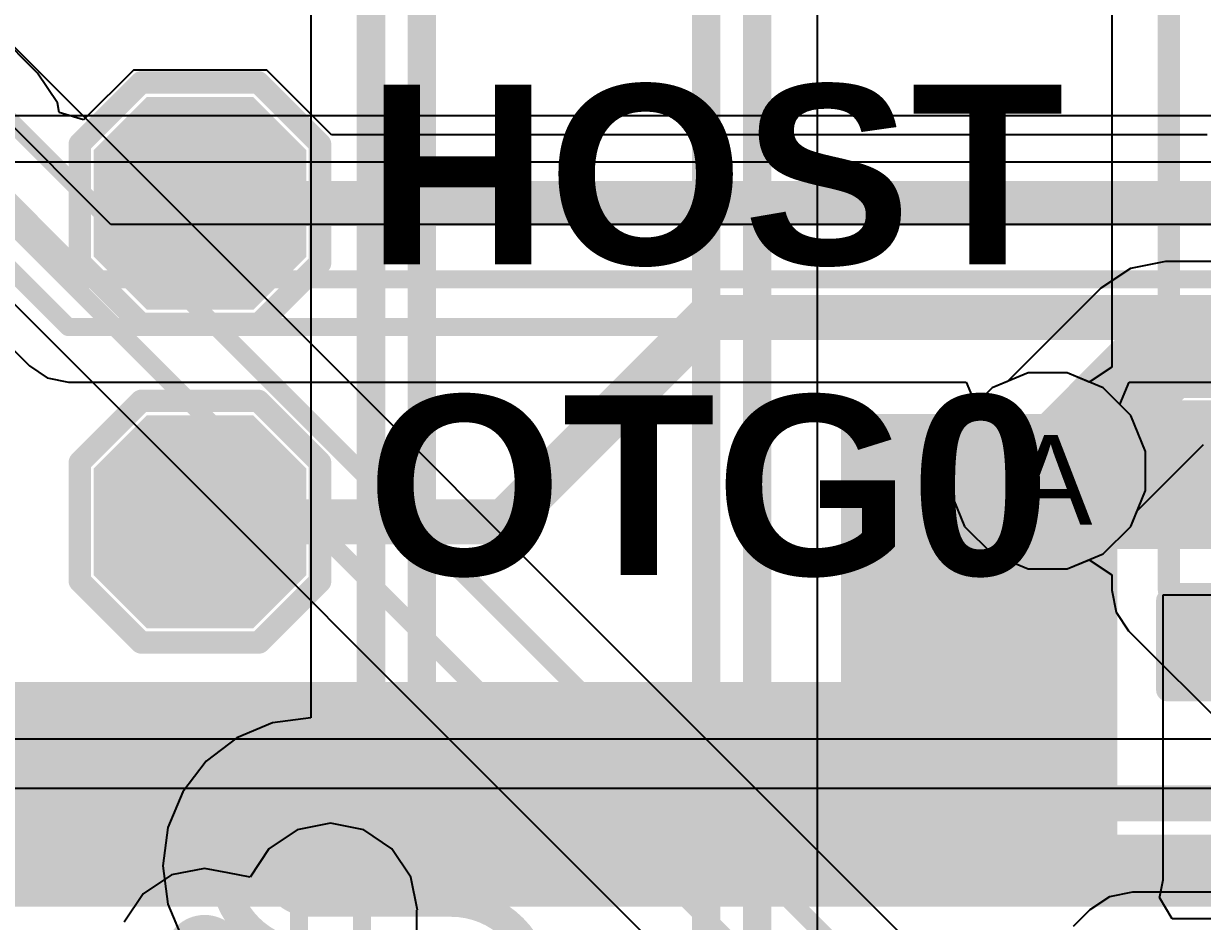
# Model space of a CAD drawing. Header units: inches. Extents: x 0 to 5271, y 0 to 5417.
# Drawn here: x 61.93 to 68.59, y 85.01 to 90.08 of the extents above; entities that cross this region are included whole.
import ezdxf

# ---------------------------------------------------------------- set-up
doc = ezdxf.new("R2010")
doc.units = ezdxf.units.IN
for name, color, linetype in [('Bottom Layer', 5, 'Continuous'), ('Drill Drawing', 1, 'Continuous'), ('L2_GND1', 16, 'Continuous'), ('L3_SIG1', 76, 'Continuous'), ('L4_PWR', 90, 'Continuous'), ('L5_GND2', 156, 'Continuous'), ('L6_SIG2', 130, 'Continuous'), ('L7_GND3', 216, 'Continuous'), ('Top Layer', 1, 'Continuous'), ('Top Overlay', 2, 'Continuous'), ('Top Paste', 8, 'Continuous'), ('Top Solder', 216, 'Continuous'), ('Via Holes', 16, 'Continuous')]:
    doc.layers.add(name, color=color, linetype=linetype)
doc.styles.add('Arial', font='', dxfattribs={"height": 0.2})
doc.styles.add('Arial_Bold', font='', dxfattribs={"height": 0.2})
doc.styles.get('Arial').set_extended_font_data('Arial')
doc.styles.get('Arial_Bold').set_extended_font_data('Arial', bold=True)

# ---------------------------------------------------------------- blocks, each defined once
blk = doc.blocks.new('T____________0_5___205')
at = {"layer": 'Top Layer'}
blk.add_hatch(color=1, dxfattribs=at).paths.add_polyline_path([(0.250022995, 0.49997741), (-0.249977275, 0.49997741), (-0.49997741, 0.249977275), (-0.49997741, -0.250022995), (-0.249977275, -0.50002313), (0.250022995, -0.50002313), (0.50002313, -0.250022995), (0.50002313, 0.249977275)])
at = {"layer": 'Top Paste'}
blk.add_hatch(color=8, dxfattribs=at).paths.add_polyline_path([(0.250022995, 0.49997741), (-0.249977275, 0.49997741), (-0.49997741, 0.249977275), (-0.49997741, -0.250022995), (-0.249977275, -0.50002313), (0.250022995, -0.50002313), (0.50002313, -0.250022995), (0.50002313, 0.249977275)])
at = {"layer": 'Top Solder'}
blk.add_hatch(color=216, dxfattribs=at).paths.add_polyline_path([(0.300822995, 0.60157741), (-0.300777275, 0.60157741), (-0.60157741, 0.300777275), (-0.60157741, -0.300822995), (-0.300777275, -0.60162313), (0.300822995, -0.60162313), (0.60162313, -0.300822995), (0.60162313, 0.300777275)])
at = {"layer": 'Top Overlay'}
for points in [[(-0.33551114, 0.67947794, 0.127, 0.127, 0), (-0.68186554, 0.33317434, 0.127, 0.127, 0)], [(-0.33551114, 0.67947794, 0.127, 0.127, 0), (0.33652206, 0.67947794, 0.127, 0.127, 0)], [(0.33652206, 0.67947794, 0.127, 0.127, 0), (0.68363846, 0.33236154, 0.127, 0.127, 0)], [(-0.68186554, 0.33317434, 0.127, 0.127, 0), (-0.68186554, -0.33413446, 0.127, 0.127, 0)], [(0.68363846, 0.33236154, 0.127, 0.127, 0), (0.68363846, -0.32981646, 0.127, 0.127, 0)], [(0.68363846, -0.32981646, 0.127, 0.127, 0), (0.33489646, -0.6786092599999999, 0.127, 0.127, 0)], [(-0.68186554, -0.33413446, 0.127, 0.127, 0), (-0.33739074, -0.6786092599999999, 0.127, 0.127, 0)], [(-0.33739074, -0.6786092599999999, 0.127, 0.127, 0), (0.33489646, -0.6786092599999999, 0.127, 0.127, 0)]]:
    blk.add_lwpolyline(points, format="xyseb", dxfattribs=at)
for points in [[(-0.36726114, 0.67947794, 0.0635, 0.0635, 1), (-0.30376114, 0.67947794, 0.0635, 0.0635, 1)], [(-0.36726114, 0.67947794, 0.0635, 0.0635, 1), (-0.30376114, 0.67947794, 0.0635, 0.0635, 1)], [(0.30477206, 0.67947794, 0.0635, 0.0635, 1), (0.36827206, 0.67947794, 0.0635, 0.0635, 1)], [(0.30477206, 0.67947794, 0.0635, 0.0635, 1), (0.36827206, 0.67947794, 0.0635, 0.0635, 1)], [(-0.71361554, 0.33317434, 0.0635, 0.0635, 1), (-0.6501155399999999, 0.33317434, 0.0635, 0.0635, 1)], [(-0.71361554, 0.33317434, 0.0635, 0.0635, 1), (-0.6501155399999999, 0.33317434, 0.0635, 0.0635, 1)], [(0.65188846, 0.33236154, 0.0635, 0.0635, 1), (0.71538846, 0.33236154, 0.0635, 0.0635, 1)], [(0.65188846, 0.33236154, 0.0635, 0.0635, 1), (0.71538846, 0.33236154, 0.0635, 0.0635, 1)], [(0.65188846, -0.32981646, 0.0635, 0.0635, 1), (0.71538846, -0.32981646, 0.0635, 0.0635, 1)], [(0.65188846, -0.32981646, 0.0635, 0.0635, 1), (0.71538846, -0.32981646, 0.0635, 0.0635, 1)], [(-0.71361554, -0.33413446, 0.0635, 0.0635, 1), (-0.6501155399999999, -0.33413446, 0.0635, 0.0635, 1)], [(-0.71361554, -0.33413446, 0.0635, 0.0635, 1), (-0.6501155399999999, -0.33413446, 0.0635, 0.0635, 1)], [(-0.36914074, -0.6786092599999999, 0.0635, 0.0635, 1), (-0.30564074, -0.6786092599999999, 0.0635, 0.0635, 1)], [(-0.36914074, -0.6786092599999999, 0.0635, 0.0635, 1), (-0.30564074, -0.6786092599999999, 0.0635, 0.0635, 1)], [(0.30314646, -0.6786092599999999, 0.0635, 0.0635, 1), (0.36664646, -0.6786092599999999, 0.0635, 0.0635, 1)], [(0.30314646, -0.6786092599999999, 0.0635, 0.0635, 1), (0.36664646, -0.6786092599999999, 0.0635, 0.0635, 1)]]:
    blk.add_lwpolyline(points, format="xyseb", close=True, dxfattribs=at)
blk = doc.blocks.new('T____________0_5___206')
at = {"layer": 'Top Layer'}
blk.add_hatch(color=1, dxfattribs=at).paths.add_polyline_path([(0.249982355, 0.49997741), (-0.250017915, 0.49997741), (-0.5000180499999999, 0.249977275), (-0.5000180499999999, -0.250022995), (-0.250017915, -0.50002313), (0.249982355, -0.50002313), (0.4999824899999999, -0.250022995), (0.4999824899999999, 0.249977275)])
at = {"layer": 'Top Paste'}
blk.add_hatch(color=8, dxfattribs=at).paths.add_polyline_path([(0.249982355, 0.49997741), (-0.250017915, 0.49997741), (-0.5000180499999999, 0.249977275), (-0.5000180499999999, -0.250022995), (-0.250017915, -0.50002313), (0.249982355, -0.50002313), (0.4999824899999999, -0.250022995), (0.4999824899999999, 0.249977275)])
at = {"layer": 'Top Solder'}
blk.add_hatch(color=216, dxfattribs=at).paths.add_polyline_path([(0.300782355, 0.60157741), (-0.300817915, 0.60157741), (-0.6016180499999999, 0.300777275), (-0.6016180499999999, -0.300822995), (-0.300817915, -0.60162313), (0.300782355, -0.60162313), (0.60158249, -0.300822995), (0.60158249, 0.300777275)])
at = {"layer": 'Top Overlay'}
for points in [[(-0.33550098, 0.67947794, 0.127, 0.127, 0), (-0.6818553799999999, 0.33317434, 0.127, 0.127, 0)], [(-0.33550098, 0.67947794, 0.127, 0.127, 0), (0.33648142, 0.67947794, 0.127, 0.127, 0)], [(0.33648142, 0.67947794, 0.127, 0.127, 0), (0.6836486199999999, 0.33236154, 0.127, 0.127, 0)], [(-0.6818553799999999, 0.33317434, 0.127, 0.127, 0), (-0.6818553799999999, -0.33413446, 0.127, 0.127, 0)], [(0.6836486199999999, 0.33236154, 0.127, 0.127, 0), (0.6836486199999999, -0.32981646, 0.127, 0.127, 0)], [(0.6836486199999999, -0.32981646, 0.127, 0.127, 0), (0.33485582, -0.6786092599999999, 0.127, 0.127, 0)], [(-0.6818553799999999, -0.33413446, 0.127, 0.127, 0), (-0.33738058, -0.6786092599999999, 0.127, 0.127, 0)], [(-0.33738058, -0.6786092599999999, 0.127, 0.127, 0), (0.33485582, -0.6786092599999999, 0.127, 0.127, 0)]]:
    blk.add_lwpolyline(points, format="xyseb", dxfattribs=at)
for points in [[(-0.3672509799999999, 0.67947794, 0.0635, 0.0635, 1), (-0.3037509799999999, 0.67947794, 0.0635, 0.0635, 1)], [(-0.3672509799999999, 0.67947794, 0.0635, 0.0635, 1), (-0.3037509799999999, 0.67947794, 0.0635, 0.0635, 1)], [(0.30473142, 0.67947794, 0.0635, 0.0635, 1), (0.36823142, 0.67947794, 0.0635, 0.0635, 1)], [(0.30473142, 0.67947794, 0.0635, 0.0635, 1), (0.36823142, 0.67947794, 0.0635, 0.0635, 1)], [(-0.71360538, 0.33317434, 0.0635, 0.0635, 1), (-0.65010538, 0.33317434, 0.0635, 0.0635, 1)], [(-0.71360538, 0.33317434, 0.0635, 0.0635, 1), (-0.65010538, 0.33317434, 0.0635, 0.0635, 1)], [(0.6518986199999999, 0.33236154, 0.0635, 0.0635, 1), (0.71539862, 0.33236154, 0.0635, 0.0635, 1)], [(0.6518986199999999, 0.33236154, 0.0635, 0.0635, 1), (0.71539862, 0.33236154, 0.0635, 0.0635, 1)], [(0.6518986199999999, -0.32981646, 0.0635, 0.0635, 1), (0.71539862, -0.32981646, 0.0635, 0.0635, 1)], [(0.6518986199999999, -0.32981646, 0.0635, 0.0635, 1), (0.71539862, -0.32981646, 0.0635, 0.0635, 1)], [(-0.71360538, -0.33413446, 0.0635, 0.0635, 1), (-0.65010538, -0.33413446, 0.0635, 0.0635, 1)], [(-0.71360538, -0.33413446, 0.0635, 0.0635, 1), (-0.65010538, -0.33413446, 0.0635, 0.0635, 1)], [(-0.36913058, -0.6786092599999999, 0.0635, 0.0635, 1), (-0.30563058, -0.6786092599999999, 0.0635, 0.0635, 1)], [(-0.36913058, -0.6786092599999999, 0.0635, 0.0635, 1), (-0.30563058, -0.6786092599999999, 0.0635, 0.0635, 1)], [(0.30310582, -0.6786092599999999, 0.0635, 0.0635, 1), (0.36660582, -0.6786092599999999, 0.0635, 0.0635, 1)], [(0.30310582, -0.6786092599999999, 0.0635, 0.0635, 1), (0.36660582, -0.6786092599999999, 0.0635, 0.0635, 1)]]:
    blk.add_lwpolyline(points, format="xyseb", close=True, dxfattribs=at)
blk = doc.blocks.new('CAP_0402_332')
at = {"layer": 'Top Layer'}
for points in [[(-0.6985076199999999, -0.31752032), (-0.6985076199999999, 0.31747968), (-0.2413076199999999, 0.31747968), (-0.24130762, -0.31752032)], [(0.2412923799999999, -0.31752032), (0.24129238, 0.31747968), (0.6984923799999999, 0.31747968), (0.6984923799999999, -0.31752032)]]:
    blk.add_hatch(color=1, dxfattribs=at).paths.add_polyline_path(points)
at = {"layer": 'Top Paste'}
for points in [[(-0.6985076199999999, -0.31752032), (-0.6985076199999999, 0.31747968), (-0.2413076199999999, 0.31747968), (-0.24130762, -0.31752032)], [(0.2412923799999999, -0.31752032), (0.24129238, 0.31747968), (0.6984923799999999, 0.31747968), (0.6984923799999999, -0.31752032)]]:
    blk.add_hatch(color=8, dxfattribs=at).paths.add_polyline_path(points)
at = {"layer": 'Top Solder'}
for points in [[(-0.7585075, -0.3775202), (-0.7585075, 0.37747956), (-0.18130774, 0.37747956), (-0.18130774, -0.3775202)], [(0.1812925, -0.3775202), (0.1812925, 0.37747956), (0.7584922599999999, 0.37747956), (0.7584922599999999, -0.3775202)]]:
    blk.add_hatch(color=216, dxfattribs=at).paths.add_polyline_path(points)
at = {"layer": 'Top Overlay'}
for points in [[(-0.78740762, 0.40637968, 0.127, 0.127, 0), (-0.78740762, -0.4064203199999999, 0.127, 0.127, 0)], [(-0.78740762, 0.40637968, 0.127, 0.127, 0), (-0.27940762, 0.40637968, 0.127, 0.127, 0)], [(0.27939238, 0.40637968, 0.127, 0.127, 0), (0.78739238, 0.40637968, 0.127, 0.127, 0)], [(0.78739238, 0.40637968, 0.127, 0.127, 0), (0.78739238, -0.4064203199999999, 0.127, 0.127, 0)], [(-0.78740762, -0.4064203199999999, 0.127, 0.127, 0), (-0.27940762, -0.4064203199999999, 0.127, 0.127, 0)], [(0.27939238, -0.4064203199999999, 0.127, 0.127, 0), (0.78739238, -0.4064203199999999, 0.127, 0.127, 0)]]:
    blk.add_lwpolyline(points, format="xyseb", dxfattribs=at)
for points in [[(-0.81915762, 0.40637968, 0.0635, 0.0635, 1), (-0.7556576199999999, 0.40637968, 0.0635, 0.0635, 1)], [(-0.81915762, 0.40637968, 0.0635, 0.0635, 1), (-0.7556576199999999, 0.40637968, 0.0635, 0.0635, 1)], [(-0.31115762, 0.40637968, 0.0635, 0.0635, 1), (-0.24765762, 0.40637968, 0.0635, 0.0635, 1)], [(0.24764238, 0.40637968, 0.0635, 0.0635, 1), (0.31114238, 0.40637968, 0.0635, 0.0635, 1)], [(0.75564238, 0.40637968, 0.0635, 0.0635, 1), (0.81914238, 0.40637968, 0.0635, 0.0635, 1)], [(0.75564238, 0.40637968, 0.0635, 0.0635, 1), (0.81914238, 0.40637968, 0.0635, 0.0635, 1)], [(-0.81915762, -0.4064203199999999, 0.0635, 0.0635, 1), (-0.7556576199999999, -0.4064203199999999, 0.0635, 0.0635, 1)], [(-0.81915762, -0.4064203199999999, 0.0635, 0.0635, 1), (-0.7556576199999999, -0.4064203199999999, 0.0635, 0.0635, 1)], [(-0.31115762, -0.4064203199999999, 0.0635, 0.0635, 1), (-0.24765762, -0.4064203199999999, 0.0635, 0.0635, 1)], [(0.24764238, -0.4064203199999999, 0.0635, 0.0635, 1), (0.31114238, -0.4064203199999999, 0.0635, 0.0635, 1)], [(0.75564238, -0.4064203199999999, 0.0635, 0.0635, 1), (0.81914238, -0.4064203199999999, 0.0635, 0.0635, 1)], [(0.75564238, -0.4064203199999999, 0.0635, 0.0635, 1), (0.81914238, -0.4064203199999999, 0.0635, 0.0635, 1)]]:
    blk.add_lwpolyline(points, format="xyseb", close=True, dxfattribs=at)

msp = doc.modelspace()

# ---------------------------------------------------------------- hatches: boundary and pattern name
at = {"layer": 'Bottom Layer'}
h = msp.add_hatch(color=5, dxfattribs=at)
edge = h.paths.add_edge_path()
edge.add_arc((67.7164, 87.5538), 0.2999994, 0, 360)
at = {"layer": 'L2_GND1'}
h = msp.add_hatch(color=16, dxfattribs=at)
edge = h.paths.add_edge_path()
edge.add_arc((67.7164, 87.5538), 0.2999994, 0, 360)
at = {"layer": 'L3_SIG1'}
h = msp.add_hatch(color=76, dxfattribs=at)
edge = h.paths.add_edge_path()
edge.add_arc((67.7164, 87.5538), 0.2999994, 0, 360)
at = {"layer": 'L4_PWR'}
h = msp.add_hatch(color=90, dxfattribs=at)
edge = h.paths.add_edge_path()
edge.add_arc((67.7164, 87.5538), 0.2999994, 0, 360)
at = {"layer": 'L5_GND2'}
h = msp.add_hatch(color=156, dxfattribs=at)
edge = h.paths.add_edge_path()
edge.add_arc((67.7164, 87.5538), 0.2999994, 0, 360)
at = {"layer": 'L6_SIG2'}
h = msp.add_hatch(color=130, dxfattribs=at)
edge = h.paths.add_edge_path()
edge.add_arc((67.7164, 87.5538), 0.2999994, 0, 360)
at = {"layer": 'L7_GND3'}
h = msp.add_hatch(color=216, dxfattribs=at)
edge = h.paths.add_edge_path()
edge.add_arc((67.7164, 87.5538), 0.2999994, 0, 360)
at = {"layer": 'Top Layer'}
for points in [[(66.548, 85.24239999999999), (68.1094904, 85.24239999999999), (68.1094904, 87.87435307999999), (66.548, 87.87435307999999)], [(70.81362012, 87.87435307999999), (66.548, 87.87435307999999), (66.548, 87.11235307999999), (70.81362012, 87.11235307999999)], [(61.38458893999999, 85.24239999999999), (67.93062105999999, 85.24239999999999), (67.93062105999999, 86.36), (61.38458893999999, 86.36)]]:
    msp.add_hatch(color=1, dxfattribs=at).paths.add_polyline_path(points)
h = msp.add_hatch(color=1, dxfattribs=at)
edge = h.paths.add_edge_path()
edge.add_arc((67.7164, 87.5538), 0.2999994, 0, 360)
at = {"layer": 'Via Holes'}
h = msp.add_hatch(color=7, dxfattribs=at)
edge = h.paths.add_edge_path()
edge.add_arc((67.7164, 87.5538), 0.1499997, 0, 360)

# ---------------------------------------------------------------- linework, layer by layer
at = {"layer": 'Bottom Layer'}
for p, q in [((63.54935474, 97.15076581999999), (63.54935474, 87.3492919)), ((66.41471858, 83.69833653999999), (66.41471858, 95.3310006)), ((67.6062021, 88.10779939999999), (67.40258553999999, 88.02345869999999)), ((67.8265979, 88.10779939999999), (67.6062021, 88.10779939999999)), ((68.03021446, 88.02345869999999), (67.8265979, 88.10779939999999)), ((67.40258553999999, 88.02345869999999), (67.2467413, 87.86761446)), ((68.18605869999999, 87.86761446), (68.03021446, 88.02345869999999)), ((67.2467413, 87.86761446), (67.1624006, 87.6639979)), ((68.27039939999999, 87.6639979), (68.18605869999999, 87.86761446)), ((67.1624006, 87.6639979), (67.1624006, 87.44360209999999)), ((68.27039939999999, 87.44360209999999), (68.27039939999999, 87.6639979)), ((67.1624006, 87.44360209999999), (67.2467413, 87.23998553999999)), ((68.18605869999999, 87.23998553999999), (68.27039939999999, 87.44360209999999)), ((63.54935474, 87.3492919), (63.54935728, 87.3492792)), ((63.54935728, 87.3492792), (63.54935728, 86.15713274)), ((67.2467413, 87.23998553999999), (67.40258553999999, 87.0841413)), ((68.03021446, 87.0841413), (68.18605869999999, 87.23998553999999)), ((67.40258553999999, 87.0841413), (67.6062021, 86.9998006)), ((67.8265979, 86.9998006), (68.03021446, 87.0841413)), ((67.6062021, 86.9998006), (67.8265979, 86.9998006)), ((63.33379255999999, 86.12875078), (63.13199464, 86.04516446)), ((63.54935728, 86.15713274), (63.33379255999999, 86.12875078)), ((63.13199464, 86.04516446), (62.95870567999999, 85.91219545999999)), ((62.95870567999999, 85.91219545999999), (62.82573667999999, 85.7389065)), ((62.82573667999999, 85.7389065), (62.74215036, 85.53710858)), ((62.74215036, 85.53710858), (62.71363377999999, 85.3205558)), ((62.71363377999999, 85.3205558), (62.71363377999999, 85.32055326)), ((62.71363377999999, 85.32055326), (62.71363377999999, 85.3205431)), ((62.71363377999999, 85.3205431), (62.71363632, 85.3205431)), ((62.71363632, 85.3205431), (62.74215036, 85.10399032)), ((68.06555602, 85.14653278), (67.95494664, 85.07262639999999)), ((68.1960282, 85.1724865), (68.06555602, 85.14653278)), ((68.1960409, 85.17248396), (68.1960282, 85.1724865)), ((68.94764722, 85.17248396), (68.1960409, 85.17248396)), ((62.74215036, 85.10399032), (62.82573667999999, 84.90219239999999)), ((67.95494156, 85.07261878), (67.85958233999999, 84.97726209999999)), ((67.95494664, 85.07262639999999), (67.95494156, 85.07261878))]:
    msp.add_line(p, q, dxfattribs=at)
for points in [[(63.89029385999999, 87.3492919, 0.16077946, 0.16077946, 0), (63.89029385999999, 97.15077851999999, 0.16077946, 0.16077946, 0)], [(64.17807332, 87.3492919, 0.16077946, 0.16077946, 0), (64.17807332, 97.03157886, 0.16077946, 0.16077946, 0)], [(65.78599999999999, 81.85398665999999, 0.16077946, 0.16077946, 0), (65.78599999999999, 95.57120585999999, 0.16077946, 0.16077946, 0)], [(66.07377946, 81.734787, 0.16077946, 0.16077946, 0), (66.07377946, 95.57120585999999, 0.16077946, 0.16077946, 0)], [(63.89029385999999, 87.3492919, 0.16077946, 0.16077946, 0), (63.8902964, 87.3492919, 0.16077946, 0.16077946, 0)], [(63.8902964, 86.02310456000001, 0.16077946, 0.16077946, 0), (63.8902964, 87.3492919, 0.16077946, 0.16077946, 0)], [(64.17807332, 86.02310456000001, 0.16077946, 0.16077946, 0), (64.17807332, 87.3492919, 0.16077946, 0.16077946, 0)], [(64.17807332, 86.02310456000001, 0.16077946, 0.16077946, -0.4142135623730951), (63.68290794, 85.52793918, 0.16077946, 0.16077946, 0)], [(63.8902964, 86.02310456000001, 0.16077946, 0.16077946, -0.4142135623730951), (63.68290794, 85.8157161, 0.16077946, 0.16077946, 0)], [(63.05518503999999, 85.32055072, 0.16077946, 0.16077946, -0.4142135623730951), (63.55035041999999, 85.8157161, 0.16077946, 0.16077946, 0)], [(63.55035041999999, 85.8157161, 0.16077946, 0.16077946, 0), (63.68290794, 85.8157161, 0.16077946, 0.16077946, 0)], [(63.34296196, 85.32055072, 0.16077946, 0.16077946, -0.4142135623730951), (63.55035041999999, 85.52793918, 0.16077946, 0.16077946, 0)], [(63.55035041999999, 85.52793918, 0.16077946, 0.16077946, 0), (63.68290794, 85.52793918, 0.16077946, 0.16077946, 0)], [(63.05518503999999, 85.32054818, 0.16077946, 0.16077946, 0), (63.05518503999999, 85.32055072, 0.16077946, 0.16077946, 0)], [(63.55035041999999, 84.8253828, 0.16077946, 0.16077946, -0.4142135623730951), (63.05518503999999, 85.32054818, 0.16077946, 0.16077946, 0)], [(63.34296196, 85.32054818, 0.16077946, 0.16077946, 0), (63.34296196, 85.32055072, 0.16077946, 0.16077946, 0)], [(63.55035041999999, 85.11315972, 0.16077946, 0.16077946, -0.4142135623730951), (63.34296196, 85.32054818, 0.16077946, 0.16077946, 0)], [(63.55035041999999, 85.11315972, 0.16077946, 0.16077946, 0), (64.3443976, 85.11315972, 0.16077946, 0.16077946, 0)], [(64.3443976, 85.11315972, 0.16077946, 0.16077946, -0.4142135623730951), (64.83956298, 84.61799434, 0.16077946, 0.16077946, 0)]]:
    msp.add_lwpolyline(points, format="xyseb", dxfattribs=at)
for points in [[(63.85009836, 87.3492919, 0.08038846, 0.08038846, 1), (63.93048936, 87.3492919, 0.08038846, 0.08038846, 1)], [(63.85009836, 87.3492919, 0.08038846, 0.08038846, 1), (63.93048936, 87.3492919, 0.08038846, 0.08038846, 1)], [(63.8501009, 87.3492919, 0.08038846, 0.08038846, 1), (63.93049189999999, 87.3492919, 0.08038846, 0.08038846, 1)], [(63.8501009, 87.3492919, 0.08038846, 0.08038846, 1), (63.93049189999999, 87.3492919, 0.08038846, 0.08038846, 1)], [(64.13787782, 87.3492919, 0.08038846, 0.08038846, 1), (64.21826882, 87.3492919, 0.08038846, 0.08038846, 1)], [(64.13787782, 87.3492919, 0.08038846, 0.08038846, 1), (64.21826882, 87.3492919, 0.08038846, 0.08038846, 1)], [(63.8501009, 86.02310456000001, 0.08038846, 0.08038846, 1), (63.93049189999999, 86.02310456000001, 0.08038846, 0.08038846, 1)], [(63.8501009, 86.02310456000001, 0.08038846, 0.08038846, 1), (63.93049189999999, 86.02310456000001, 0.08038846, 0.08038846, 1)], [(64.13787782, 86.02310456000001, 0.08038846, 0.08038846, 1), (64.21826882, 86.02310456000001, 0.08038846, 0.08038846, 1)], [(64.13787782, 86.02310456000001, 0.08038846, 0.08038846, 1), (64.21826882, 86.02310456000001, 0.08038846, 0.08038846, 1)], [(63.51015491999999, 85.8157161, 0.08038846, 0.08038846, 1), (63.59054592, 85.8157161, 0.08038846, 0.08038846, 1)], [(63.51015491999999, 85.8157161, 0.08038846, 0.08038846, 1), (63.59054592, 85.8157161, 0.08038846, 0.08038846, 1)], [(63.64271244, 85.8157161, 0.08038846, 0.08038846, 1), (63.72310344, 85.8157161, 0.08038846, 0.08038846, 1)], [(63.64271244, 85.8157161, 0.08038846, 0.08038846, 1), (63.72310344, 85.8157161, 0.08038846, 0.08038846, 1)], [(63.51015491999999, 85.52793918, 0.08038846, 0.08038846, 1), (63.59054592, 85.52793918, 0.08038846, 0.08038846, 1)], [(63.51015491999999, 85.52793918, 0.08038846, 0.08038846, 1), (63.59054592, 85.52793918, 0.08038846, 0.08038846, 1)], [(63.64271244, 85.52793918, 0.08038846, 0.08038846, 1), (63.72310344, 85.52793918, 0.08038846, 0.08038846, 1)], [(63.64271244, 85.52793918, 0.08038846, 0.08038846, 1), (63.72310344, 85.52793918, 0.08038846, 0.08038846, 1)], [(63.01498954, 85.32055072, 0.08038846, 0.08038846, 1), (63.09538053999999, 85.32055072, 0.08038846, 0.08038846, 1)], [(63.01498954, 85.32055072, 0.08038846, 0.08038846, 1), (63.09538053999999, 85.32055072, 0.08038846, 0.08038846, 1)], [(63.01498954, 85.32054818, 0.08038846, 0.08038846, 1), (63.09538053999999, 85.32054818, 0.08038846, 0.08038846, 1)], [(63.01498954, 85.32054818, 0.08038846, 0.08038846, 1), (63.09538053999999, 85.32054818, 0.08038846, 0.08038846, 1)], [(63.30276646, 85.32055072, 0.08038846, 0.08038846, 1), (63.38315745999999, 85.32055072, 0.08038846, 0.08038846, 1)], [(63.30276646, 85.32055072, 0.08038846, 0.08038846, 1), (63.38315745999999, 85.32055072, 0.08038846, 0.08038846, 1)], [(63.30276646, 85.32054818, 0.08038846, 0.08038846, 1), (63.38315745999999, 85.32054818, 0.08038846, 0.08038846, 1)], [(63.30276646, 85.32054818, 0.08038846, 0.08038846, 1), (63.38315745999999, 85.32054818, 0.08038846, 0.08038846, 1)], [(63.51015491999999, 85.11315972, 0.08038846, 0.08038846, 1), (63.59054592, 85.11315972, 0.08038846, 0.08038846, 1)], [(63.51015491999999, 85.11315972, 0.08038846, 0.08038846, 1), (63.59054592, 85.11315972, 0.08038846, 0.08038846, 1)], [(64.3042021, 85.11315972, 0.08038846, 0.08038846, 1), (64.38459309999999, 85.11315972, 0.08038846, 0.08038846, 1)], [(64.3042021, 85.11315972, 0.08038846, 0.08038846, 1), (64.38459309999999, 85.11315972, 0.08038846, 0.08038846, 1)]]:
    msp.add_lwpolyline(points, format="xyseb", close=True, dxfattribs=at)
at = {"layer": 'L2_GND1'}
for p, q in [((71.01664994, 89.56039999999999), (59.97247339999999, 89.56039999999999)), ((59.97247339999999, 89.30142414), (70.98865151999999, 89.30142414)), ((67.6062021, 88.10779939999999), (67.40258553999999, 88.02345869999999)), ((67.8265979, 88.10779939999999), (67.6062021, 88.10779939999999)), ((68.03021446, 88.02345869999999), (67.8265979, 88.10779939999999)), ((67.40258553999999, 88.02345869999999), (67.2467413, 87.86761446)), ((68.18605869999999, 87.86761446), (68.03021446, 88.02345869999999)), ((67.2467413, 87.86761446), (67.1624006, 87.6639979)), ((68.27039939999999, 87.6639979), (68.18605869999999, 87.86761446)), ((67.1624006, 87.6639979), (67.1624006, 87.44360209999999)), ((68.27039939999999, 87.44360209999999), (68.27039939999999, 87.6639979)), ((67.1624006, 87.44360209999999), (67.2467413, 87.23998553999999)), ((68.18605869999999, 87.23998553999999), (68.27039939999999, 87.44360209999999)), ((67.2467413, 87.23998553999999), (67.40258553999999, 87.0841413)), ((68.03021446, 87.0841413), (68.18605869999999, 87.23998553999999)), ((67.40258553999999, 87.0841413), (67.6062021, 86.9998006)), ((67.8265979, 86.9998006), (68.03021446, 87.0841413)), ((67.6062021, 86.9998006), (67.8265979, 86.9998006)), ((94.88845894, 86.03676722), (58.46738116, 86.03676722))]:
    msp.add_line(p, q, dxfattribs=at)
for points in [[(56.93530396, 85.6742, 0.2032, 0.2032, 0), (116.97184632, 85.6742, 0.2032, 0.2032, 0)], [(52.63064658, 85.1916, 0.2032, 0.2032, 0), (109.9903439, 85.1916, 0.2032, 0.2032, 0)]]:
    msp.add_lwpolyline(points, format="xyseb", dxfattribs=at)
at = {"layer": 'L3_SIG1'}
for p, q in [((68.07889864, 91.86185844), (68.07889864, 88.14071018)), ((68.07889864, 88.14071018), (67.9518961, 88.05589958)), ((67.6062021, 88.10779939999999), (67.40258553999999, 88.02345869999999)), ((67.8265979, 88.10779939999999), (67.6062021, 88.10779939999999)), ((67.9518961, 88.05589958), (67.8265979, 88.10779939999999)), ((67.40258553999999, 88.02345869999999), (67.2467413, 87.86761446)), ((67.2467413, 87.86761446), (67.1624006, 87.6639979)), ((67.1624006, 87.6639979), (67.1624006, 87.44360209999999)), ((67.1624006, 87.44360209999999), (67.2467413, 87.23998553999999)), ((67.2467413, 87.23998553999999), (67.40258553999999, 87.0841413)), ((67.40258553999999, 87.0841413), (67.6062021, 86.9998006)), ((67.8265979, 86.9998006), (67.9518961, 87.05170041999999)), ((67.9518961, 87.05170041999999), (68.07889864, 86.96688981999999)), ((67.6062021, 86.9998006), (67.8265979, 86.9998006)), ((68.07889864, 86.96688981999999), (68.07889864, 86.87848512)), ((68.07889864, 86.87848512), (68.10348330000001, 86.75488363999999)), ((68.10348330000001, 86.75488363999999), (68.1734984, 86.65009848)), ((68.1734984, 86.65009848), (70.12305508, 84.7005418))]:
    msp.add_line(p, q, dxfattribs=at)
for points in [[(68.40188504, 86.87848512, 0.1255649, 0.1255649, 0), (68.40188504, 91.92561244, 0.1255649, 0.1255649, 0)], [(68.40188504, 86.87848512, 0.1255649, 0.1255649, 0), (70.44604148, 84.83432868, 0.1255649, 0.1255649, 0)]]:
    msp.add_lwpolyline(points, format="xyseb", dxfattribs=at)
msp.add_lwpolyline([(68.37049318, 86.87848512, 0.06278117999999999, 0.06278117999999999, 1), (68.4332769, 86.87848512, 0.06278117999999999, 0.06278117999999999, 1)], format="xyseb", close=True, dxfattribs=at)
msp.add_lwpolyline([(68.37049318, 86.87848512, 0.06278117999999999, 0.06278117999999999, 1), (68.4332769, 86.87848512, 0.06278117999999999, 0.06278117999999999, 1)], format="xyseb", close=True, dxfattribs=at)
at = {"layer": 'L4_PWR'}
for p, q in [((67.6062021, 88.10779939999999), (67.40258553999999, 88.02345869999999)), ((67.8265979, 88.10779939999999), (67.6062021, 88.10779939999999)), ((68.03021446, 88.02345869999999), (67.8265979, 88.10779939999999)), ((67.40258553999999, 88.02345869999999), (67.2467413, 87.86761446)), ((68.18605869999999, 87.86761446), (68.03021446, 88.02345869999999)), ((67.2467413, 87.86761446), (67.1624006, 87.6639979)), ((68.27039939999999, 87.6639979), (68.18605869999999, 87.86761446)), ((67.1624006, 87.6639979), (67.1624006, 87.44360209999999)), ((68.27039939999999, 87.44360209999999), (68.27039939999999, 87.6639979)), ((67.1624006, 87.44360209999999), (67.2467413, 87.23998553999999)), ((68.18605869999999, 87.23998553999999), (68.27039939999999, 87.44360209999999)), ((67.2467413, 87.23998553999999), (67.40258553999999, 87.0841413)), ((68.03021446, 87.0841413), (68.18605869999999, 87.23998553999999)), ((67.40258553999999, 87.0841413), (67.6062021, 86.9998006)), ((67.8265979, 86.9998006), (68.03021446, 87.0841413)), ((67.6062021, 86.9998006), (67.8265979, 86.9998006))]:
    msp.add_line(p, q, dxfattribs=at)
at = {"layer": 'L5_GND2'}
for p, q in [((60.18426368, 89.92204011999999), (61.9594519, 88.1468519)), ((62.4194459, 88.94661153999999), (61.58709806, 89.77895937999999)), ((71.02923564, 88.94661153999999), (62.4194459, 88.94661153999999)), ((61.9594519, 88.1468519), (62.06027211999999, 88.07948348)), ((62.06027211999999, 88.07948348), (62.17919999999999, 88.05582845999999)), ((62.17919999999999, 88.05582845999999), (67.25534936, 88.05582845999999)), ((67.25534936, 88.05582845999999), (67.3079553, 87.92882845999999)), ((68.1248447, 87.92882845999999), (68.17745063999999, 88.05582845999999)), ((68.17745063999999, 88.05582845999999), (74.30973708, 88.05582845999999)), ((67.3079553, 87.92882845999999), (67.2467413, 87.86761446)), ((68.18605869999999, 87.86761446), (68.1248447, 87.92882845999999)), ((67.2467413, 87.86761446), (67.1624006, 87.6639979)), ((68.27039939999999, 87.6639979), (68.18605869999999, 87.86761446)), ((67.1624006, 87.6639979), (67.1624006, 87.44360209999999)), ((68.27039939999999, 87.44360209999999), (68.27039939999999, 87.6639979)), ((67.1624006, 87.44360209999999), (67.2467413, 87.23998553999999)), ((68.18605869999999, 87.23998553999999), (68.27039939999999, 87.44360209999999)), ((67.2467413, 87.23998553999999), (67.40258553999999, 87.0841413)), ((68.03021446, 87.0841413), (68.18605869999999, 87.23998553999999)), ((67.40258553999999, 87.0841413), (67.6062021, 86.9998006)), ((67.8265979, 86.9998006), (68.03021446, 87.0841413)), ((67.6062021, 86.9998006), (67.8265979, 86.9998006)), ((63.47276865999999, 85.52404536), (63.31313474, 85.4173806)), ((63.66106901999999, 85.5615002), (63.47276865999999, 85.52404536)), ((63.84936937999999, 85.52404536), (63.66106901999999, 85.5615002)), ((64.0090033, 85.4173806), (63.84936937999999, 85.52404536)), ((63.31313474, 85.4173806), (63.20646997999999, 85.25774922)), ((64.11566805999999, 85.25774668), (64.0090033, 85.4173806)), ((62.76156865999999, 85.26935447999999), (62.60193474, 85.16268971999999)), ((62.94986901999999, 85.30680931999999), (62.76156865999999, 85.26935447999999)), ((63.08152992, 85.28061937999999), (62.94986901999999, 85.30680931999999)), ((63.20646997999999, 85.25774922), (63.08152992, 85.28061937999999)), ((64.1531229, 85.06944632), (64.11566805999999, 85.25774668)), ((62.60193474, 85.16268971999999), (62.49526998, 85.0030558)), ((64.14964056, 84.92067598), (64.14964056, 85.06944632)), ((64.14964056, 85.06944632), (64.1531229, 85.06944632))]:
    msp.add_line(p, q, dxfattribs=at)
for points in [[(58.35398032, 92.19181968, 0.1016, 0.1016, 0), (62.17919999999999, 88.36659999999999, 0.1016, 0.1016, 0)], [(61.48059586, 89.44596537999999, 0.1016, 0.1016, 0), (62.29072124, 88.63583999999999, 0.1016, 0.1016, 0)], [(62.29072124, 88.63583999999999, 0.1016, 0.1016, 0), (73.5477066, 88.63583999999999, 0.1016, 0.1016, 0)], [(62.17919999999999, 88.36659999999999, 0.1016, 0.1016, 0), (73.5477066, 88.36659999999999, 0.1016, 0.1016, 0)], [(63.48326902, 85.06944632, 0.1016, 0.1016, -0.9999999999999999), (63.83886902, 85.06944632, 0.1016, 0.1016, 0)], [(63.48326902, 84.78770444, 0.1016, 0.1016, 0), (63.48326902, 85.06944632, 0.1016, 0.1016, 0)], [(63.83886902, 84.78770444, 0.1016, 0.1016, 0), (63.83886902, 85.06944632, 0.1016, 0.1016, 0)], [(62.77206902, 84.81475544, 0.1016, 0.1016, -0.9999999999999999), (63.12766902, 84.81475544, 0.1016, 0.1016, 0)]]:
    msp.add_lwpolyline(points, format="xyseb", dxfattribs=at)
for points in [[(62.26532123999999, 88.63583999999999, 0.0508, 0.0508, 1), (62.31612124, 88.63583999999999, 0.0508, 0.0508, 1)], [(62.26532123999999, 88.63583999999999, 0.0508, 0.0508, 1), (62.31612124, 88.63583999999999, 0.0508, 0.0508, 1)], [(62.1538, 88.36659999999999, 0.0508, 0.0508, 1), (62.20459999999999, 88.36659999999999, 0.0508, 0.0508, 1)], [(62.1538, 88.36659999999999, 0.0508, 0.0508, 1), (62.20459999999999, 88.36659999999999, 0.0508, 0.0508, 1)], [(63.45786902, 85.06944632, 0.0508, 0.0508, 1), (63.50866902, 85.06944632, 0.0508, 0.0508, 1)], [(63.45786902, 85.06944632, 0.0508, 0.0508, 1), (63.50866902, 85.06944632, 0.0508, 0.0508, 1)], [(63.81346902, 85.06944632, 0.0508, 0.0508, 1), (63.86426901999999, 85.06944632, 0.0508, 0.0508, 1)], [(63.81346902, 85.06944632, 0.0508, 0.0508, 1), (63.86426901999999, 85.06944632, 0.0508, 0.0508, 1)]]:
    msp.add_lwpolyline(points, format="xyseb", close=True, dxfattribs=at)
at = {"layer": 'L6_SIG2'}
for p, q in [((68.38247944, 88.73783116), (68.18426799999999, 88.69840528)), ((71.31973289999999, 88.73783116), (68.38247944, 88.73783116)), ((68.18426799999999, 88.69840528), (68.01623176, 88.58612712)), ((68.01623176, 88.58612712), (67.48961102, 88.05950637999999)), ((67.48961102, 88.05950637999999), (67.40258553999999, 88.02345869999999)), ((67.40258553999999, 88.02345869999999), (67.2467413, 87.86761446)), ((67.2467413, 87.86761446), (67.1624006, 87.6639979)), ((67.1624006, 87.6639979), (67.1624006, 87.44360209999999)), ((68.22210637999999, 87.32701101999999), (68.59702307999999, 87.70192771999999)), ((67.1624006, 87.44360209999999), (67.2467413, 87.23998553999999)), ((68.18605869999999, 87.23998553999999), (68.22210637999999, 87.32701101999999)), ((67.2467413, 87.23998553999999), (67.40258553999999, 87.0841413)), ((68.03021446, 87.0841413), (68.18605869999999, 87.23998553999999)), ((67.40258553999999, 87.0841413), (67.6062021, 86.9998006)), ((67.8265979, 86.9998006), (68.03021446, 87.0841413)), ((67.6062021, 86.9998006), (67.8265979, 86.9998006)), ((95.25503173999999, 85.75736721999999), (60.8287455, 85.75736721999999))]:
    msp.add_line(p, q, dxfattribs=at)
for points in [[(67.7164, 87.5538, 0.508, 0.508, 0), (68.38247944, 88.21987943999999, 0.508, 0.508, 0)], [(68.38247944, 88.21987943999999, 0.508, 0.508, 0), (78.92629122, 88.21987943999999, 0.508, 0.508, 0)], [(61.11720568, 85.3948, 0.2032, 0.2032, 0), (119.8372, 85.3948, 0.2032, 0.2032, 0)]]:
    msp.add_lwpolyline(points, format="xyseb", dxfattribs=at)
for points in [[(68.25547943999999, 88.21987943999999, 0.254, 0.254, 1), (68.50947943999999, 88.21987943999999, 0.254, 0.254, 1)], [(68.25547943999999, 88.21987943999999, 0.254, 0.254, 1), (68.50947943999999, 88.21987943999999, 0.254, 0.254, 1)], [(67.5894, 87.5538, 0.254, 0.254, 1), (67.84339999999999, 87.5538, 0.254, 0.254, 1)]]:
    msp.add_lwpolyline(points, format="xyseb", close=True, dxfattribs=at)
at = {"layer": 'L7_GND3'}
for p, q in [((70.4996177, 81.32388103999999), (56.38705004, 95.4364487)), ((60.19272696, 90.17704341999999), (67.83423821999999, 82.53553216)), ((67.6062021, 88.10779939999999), (67.40258553999999, 88.02345869999999)), ((67.8265979, 88.10779939999999), (67.6062021, 88.10779939999999)), ((68.03021446, 88.02345869999999), (67.8265979, 88.10779939999999)), ((67.40258553999999, 88.02345869999999), (67.2467413, 87.86761446)), ((68.18605869999999, 87.86761446), (68.03021446, 88.02345869999999)), ((67.2467413, 87.86761446), (67.1624006, 87.6639979)), ((68.27039939999999, 87.6639979), (68.18605869999999, 87.86761446)), ((67.1624006, 87.6639979), (67.1624006, 87.44360209999999)), ((68.27039939999999, 87.44360209999999), (68.27039939999999, 87.6639979)), ((67.1624006, 87.44360209999999), (67.2467413, 87.23998553999999)), ((68.18605869999999, 87.23998553999999), (68.27039939999999, 87.44360209999999)), ((67.2467413, 87.23998553999999), (67.40258553999999, 87.0841413)), ((68.03021446, 87.0841413), (68.18605869999999, 87.23998553999999)), ((67.40258553999999, 87.0841413), (67.6062021, 86.9998006)), ((67.8265979, 86.9998006), (68.03021446, 87.0841413)), ((67.6062021, 86.9998006), (67.8265979, 86.9998006))]:
    msp.add_line(p, q, dxfattribs=at)
for points in [[(56.16730194, 95.2167006, 0.1016, 0.1016, 0), (70.2798696, 81.10413293999999, 0.1016, 0.1016, 0)], [(55.99896597999999, 94.8103006, 0.1016, 0.1016, 0), (69.99250162, 80.81676496, 0.1016, 0.1016, 0)]]:
    msp.add_lwpolyline(points, format="xyseb", dxfattribs=at)
at = {"layer": 'Top Layer'}
for p, q in [((62.004829, 89.80174572), (61.77818987999999, 90.02838738)), ((62.00483662, 89.80174063999999), (62.004829, 89.80174572)), ((62.11711477999999, 89.63370694), (62.00483662, 89.80174063999999)), ((62.54677101999999, 89.81991688), (62.2655092, 89.53865506)), ((63.30077001999999, 89.81991688), (62.54677101999999, 89.81991688)), ((63.66630396, 89.45438294), (63.30077001999999, 89.81991688)), ((62.12770657999999, 89.58045838), (62.11711477999999, 89.63370694)), ((62.2655092, 89.53865506), (62.12770657999999, 89.58045838)), ((68.6177571, 89.45438294), (63.66630396, 89.45438294)), ((68.36846625999999, 85.24239999999999), (68.36846625999999, 86.85337722)), ((68.36846625999999, 86.85337722), (70.81362012, 86.85337722)), ((68.34964231999999, 85.14776721999999), (68.36846625999999, 85.24239999999999)), ((68.34904034, 85.14280151999999), (68.34964231999999, 85.14776721999999)), ((68.41962693999999, 85.02076722), (68.34904034, 85.14280151999999)), ((80.46718729999999, 85.02076722), (68.41962693999999, 85.02076722))]:
    msp.add_line(p, q, dxfattribs=at)
for points in [[(62.93584314, 89.06591788, 0.254, 0.254, 0), (68.77866356, 89.06591788, 0.254, 0.254, 0)], [(64.64389916, 87.26587068, 0.254, 0.254, 0), (65.79848156, 88.42045307999999, 0.254, 0.254, 0)], [(65.79848156, 88.42045307999999, 0.254, 0.254, 0), (71.0730862, 88.42045307999999, 0.254, 0.254, 0)], [(62.92377052, 87.26587068, 0.254, 0.254, 0), (64.64389916, 87.26587068, 0.254, 0.254, 0)]]:
    msp.add_lwpolyline(points, format="xyseb", dxfattribs=at)
for points in [[(62.87234313999999, 89.06591788, 0.127, 0.127, 1), (62.99934313999999, 89.06591788, 0.127, 0.127, 1)], [(65.73498156, 88.42045307999999, 0.127, 0.127, 1), (65.86198155999999, 88.42045307999999, 0.127, 0.127, 1)], [(65.73498156, 88.42045307999999, 0.127, 0.127, 1), (65.86198155999999, 88.42045307999999, 0.127, 0.127, 1)], [(62.86027052, 87.26587068, 0.127, 0.127, 1), (62.98727052, 87.26587068, 0.127, 0.127, 1)], [(64.58039915999998, 87.26587068, 0.127, 0.127, 1), (64.70739916, 87.26587068, 0.127, 0.127, 1)], [(64.58039915999998, 87.26587068, 0.127, 0.127, 1), (64.70739916, 87.26587068, 0.127, 0.127, 1)]]:
    msp.add_lwpolyline(points, format="xyseb", close=True, dxfattribs=at)

# ---------------------------------------------------------------- block references
at = {"rotation": 90}
for name, p in [('T____________0_5___205', (62.92374765999999, 89.06589501999999)), ('T____________0_5___206', (62.92374765999999, 87.26588846)), ('CAP_0402_332', (68.79953219999999, 87.1019467))]:
    msp.add_blockref(name, p, dxfattribs=at)

# ---------------------------------------------------------------- texts
at = {"layer": 'Drill Drawing', "style": 'Arial'}
msp.add_text('A', height=0.508, dxfattribs=at).set_placement((67.4963217, 87.24908382))
at = {"layer": 'Top Overlay', "style": 'Arial_Bold'}
for s, p in [('HOST', (63.86717986, 88.72068361999999)), ('OTG0', (63.86717986, 86.964647))]:
    msp.add_text(s, height=1.016, dxfattribs=at).set_placement(p)

doc.saveas('drawing.dxf')
